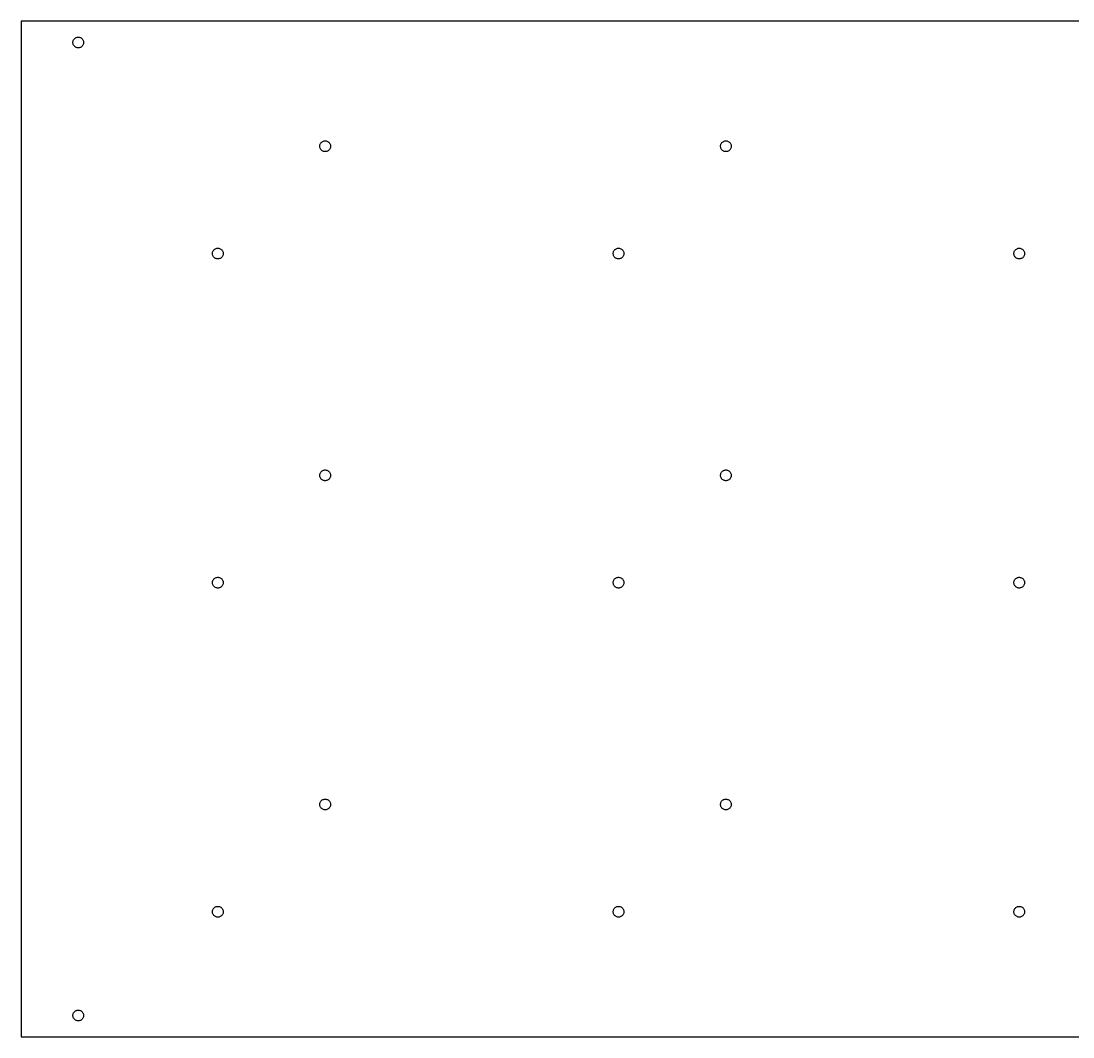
# Model space of a CAD drawing. Header units: metres. Extents: x -70 to 518, y -50 to 234.
# Drawn here: x -70 to 224, y -50 to 234 of the extents above; entities that cross this region are included whole.
import ezdxf

# ---------------------------------------------------------------- set-up
doc = ezdxf.new("R2010")
doc.units = ezdxf.units.M

msp = doc.modelspace()

# ---------------------------------------------------------------- linework, layer by layer
for p, q in [((518, 234), (-70, 234)), ((-70, 234), (-70, -50)), ((-54.8037, 229.266), (-54.6387, 229.357)), ((-54.6387, 229.357), (-54.4635, 229.427)), ((-54.4635, 229.427), (-54.2811, 229.473)), ((-54.2811, 229.473), (-54.0942, 229.497)), ((-54.0942, 229.497), (-53.9058, 229.497)), ((-53.9058, 229.497), (-53.7189, 229.473)), ((-53.7189, 229.473), (-53.5365, 229.427)), ((-53.5365, 229.427), (-53.3613, 229.357)), ((-53.3613, 229.357), (-53.1963, 229.266)), ((-55.5, 228), (-55.4882, 228.188)), ((-55.4882, 227.812), (-55.5, 228)), ((-55.4882, 228.188), (-55.4529, 228.373)), ((-55.4529, 227.627), (-55.4882, 227.812)), ((-55.4529, 228.373), (-55.3947, 228.552)), ((-55.3947, 227.448), (-55.4529, 227.627)), ((-55.3947, 228.552), (-55.3145, 228.723)), ((-55.3145, 227.277), (-55.3947, 227.448)), ((-55.3145, 228.723), (-55.2135, 228.882)), ((-55.2135, 227.118), (-55.3145, 227.277)), ((-55.2135, 228.882), (-55.0934, 229.027)), ((-55.0934, 226.973), (-55.2135, 227.118)), ((-55.0934, 229.027), (-54.9561, 229.156)), ((-54.9561, 226.844), (-55.0934, 226.973)), ((-54.9561, 229.156), (-54.8037, 229.266)), ((-54.8037, 226.734), (-54.9561, 226.844)), ((-54.6387, 226.643), (-54.8037, 226.734)), ((-54.4635, 226.573), (-54.6387, 226.643)), ((-54.2811, 226.527), (-54.4635, 226.573)), ((-54.0942, 226.503), (-54.2811, 226.527)), ((-53.9058, 226.503), (-54.0942, 226.503)), ((-53.7189, 226.527), (-53.9058, 226.503)), ((-53.5365, 226.573), (-53.7189, 226.527)), ((-53.3613, 226.643), (-53.5365, 226.573)), ((-53.1963, 226.734), (-53.3613, 226.643)), ((-53.1963, 229.266), (-53.0439, 229.156)), ((-53.0439, 226.844), (-53.1963, 226.734)), ((-53.0439, 229.156), (-52.9065, 229.027)), ((-52.9065, 226.973), (-53.0439, 226.844)), ((-52.9065, 229.027), (-52.7865, 228.882)), ((-52.7865, 227.118), (-52.9065, 226.973)), ((-52.7865, 228.882), (-52.6855, 228.723)), ((-52.6855, 227.277), (-52.7865, 227.118)), ((-52.6855, 228.723), (-52.6053, 228.552)), ((-52.6053, 227.448), (-52.6855, 227.277)), ((-52.6053, 228.552), (-52.5471, 228.373)), ((-52.5471, 227.627), (-52.6053, 227.448)), ((-52.5471, 228.373), (-52.5118, 228.188)), ((-52.5118, 227.812), (-52.5471, 227.627)), ((-52.5118, 228.188), (-52.5, 228)), ((-52.5, 228), (-52.5118, 227.812)), ((13.7865, 199.882), (13.9065, 200.027)), ((13.9065, 200.027), (14.0439, 200.156)), ((14.0439, 200.156), (14.1963, 200.266)), ((14.1963, 200.266), (14.3613, 200.357)), ((14.3613, 200.357), (14.5365, 200.427)), ((14.5365, 200.427), (14.7189, 200.473)), ((14.7189, 200.473), (14.9058, 200.497)), ((14.9058, 200.497), (15.0942, 200.497)), ((15.0942, 200.497), (15.2811, 200.473)), ((15.2811, 200.473), (15.4635, 200.427)), ((15.4635, 200.427), (15.6387, 200.357)), ((15.6387, 200.357), (15.8037, 200.266)), ((15.8037, 200.266), (15.9561, 200.156)), ((15.9561, 200.156), (16.0934, 200.027)), ((16.0934, 200.027), (16.2135, 199.882)), ((125.786, 199.882), (125.907, 200.027)), ((125.907, 200.027), (126.044, 200.156)), ((126.044, 200.156), (126.196, 200.266)), ((126.196, 200.266), (126.361, 200.357)), ((126.361, 200.357), (126.536, 200.427)), ((126.536, 200.427), (126.719, 200.473)), ((126.719, 200.473), (126.906, 200.497)), ((126.906, 200.497), (127.094, 200.497)), ((127.094, 200.497), (127.281, 200.473)), ((127.281, 200.473), (127.464, 200.427)), ((127.464, 200.427), (127.639, 200.357)), ((127.639, 200.357), (127.804, 200.266)), ((127.804, 200.266), (127.956, 200.156)), ((127.956, 200.156), (128.093, 200.027)), ((128.093, 200.027), (128.214, 199.882)), ((13.5, 199), (13.5118, 199.188)), ((13.5118, 198.812), (13.5, 199)), ((13.5118, 199.188), (13.5471, 199.373)), ((13.5471, 198.627), (13.5118, 198.812)), ((13.5471, 199.373), (13.6053, 199.552)), ((13.6053, 198.448), (13.5471, 198.627)), ((13.6053, 199.552), (13.6855, 199.723)), ((13.6855, 198.277), (13.6053, 198.448)), ((13.6855, 199.723), (13.7865, 199.882)), ((13.7865, 198.118), (13.6855, 198.277)), ((13.9065, 197.973), (13.7865, 198.118)), ((14.0439, 197.844), (13.9065, 197.973)), ((14.1963, 197.734), (14.0439, 197.844)), ((14.3613, 197.643), (14.1963, 197.734)), ((14.5365, 197.573), (14.3613, 197.643)), ((14.7189, 197.527), (14.5365, 197.573)), ((14.9058, 197.503), (14.7189, 197.527)), ((15.0942, 197.503), (14.9058, 197.503)), ((15.2811, 197.527), (15.0942, 197.503)), ((15.4635, 197.573), (15.2811, 197.527)), ((15.6387, 197.643), (15.4635, 197.573)), ((15.8037, 197.734), (15.6387, 197.643)), ((15.9561, 197.844), (15.8037, 197.734)), ((16.0934, 197.973), (15.9561, 197.844)), ((16.2135, 198.118), (16.0934, 197.973)), ((16.2135, 199.882), (16.3145, 199.723)), ((16.3145, 198.277), (16.2135, 198.118)), ((16.3145, 199.723), (16.3947, 199.552)), ((16.3947, 198.448), (16.3145, 198.277)), ((16.3947, 199.552), (16.4529, 199.373)), ((16.4529, 198.627), (16.3947, 198.448)), ((16.4529, 199.373), (16.4882, 199.188)), ((16.4882, 198.812), (16.4529, 198.627)), ((16.4882, 199.188), (16.5, 199)), ((16.5, 199), (16.4882, 198.812)), ((125.5, 199), (125.512, 199.188)), ((125.512, 198.812), (125.5, 199)), ((125.512, 199.188), (125.547, 199.373)), ((125.547, 198.627), (125.512, 198.812)), ((125.547, 199.373), (125.605, 199.552)), ((125.605, 198.448), (125.547, 198.627)), ((125.605, 199.552), (125.686, 199.723)), ((125.686, 198.277), (125.605, 198.448)), ((125.686, 199.723), (125.786, 199.882)), ((125.786, 198.118), (125.686, 198.277)), ((125.907, 197.973), (125.786, 198.118)), ((126.044, 197.844), (125.907, 197.973)), ((126.196, 197.734), (126.044, 197.844)), ((126.361, 197.643), (126.196, 197.734)), ((126.536, 197.573), (126.361, 197.643)), ((126.719, 197.527), (126.536, 197.573)), ((126.906, 197.503), (126.719, 197.527)), ((127.094, 197.503), (126.906, 197.503)), ((127.281, 197.527), (127.094, 197.503)), ((127.464, 197.573), (127.281, 197.527)), ((127.639, 197.643), (127.464, 197.573)), ((127.804, 197.734), (127.639, 197.643)), ((127.956, 197.844), (127.804, 197.734)), ((128.093, 197.973), (127.956, 197.844)), ((128.214, 198.118), (128.093, 197.973)), ((128.214, 199.882), (128.314, 199.723)), ((128.314, 198.277), (128.214, 198.118)), ((128.314, 199.723), (128.395, 199.552)), ((128.395, 198.448), (128.314, 198.277)), ((128.395, 199.552), (128.453, 199.373)), ((128.453, 198.627), (128.395, 198.448)), ((128.453, 199.373), (128.488, 199.188)), ((128.488, 198.812), (128.453, 198.627)), ((128.488, 199.188), (128.5, 199)), ((128.5, 199), (128.488, 198.812)), ((-16.5, 169), (-16.4882, 169.188)), ((-16.4882, 168.812), (-16.5, 169)), ((-16.4882, 169.188), (-16.4529, 169.373)), ((-16.4529, 168.627), (-16.4882, 168.812)), ((-16.4529, 169.373), (-16.3947, 169.552)), ((-16.3947, 168.448), (-16.4529, 168.627)), ((-16.3947, 169.552), (-16.3145, 169.723)), ((-16.3145, 168.277), (-16.3947, 168.448)), ((-16.3145, 169.723), (-16.2135, 169.882)), ((-16.2135, 168.118), (-16.3145, 168.277)), ((-16.2135, 169.882), (-16.0934, 170.027)), ((-16.0934, 167.973), (-16.2135, 168.118)), ((-16.0934, 170.027), (-15.9561, 170.156)), ((-15.9561, 167.844), (-16.0934, 167.973)), ((-15.9561, 170.156), (-15.8037, 170.266)), ((-15.8037, 167.734), (-15.9561, 167.844)), ((-15.8037, 170.266), (-15.6387, 170.357)), ((-15.6387, 167.643), (-15.8037, 167.734)), ((-15.6387, 170.357), (-15.4635, 170.427)), ((-15.4635, 167.573), (-15.6387, 167.643)), ((-15.4635, 170.427), (-15.2811, 170.473)), ((-15.2811, 170.473), (-15.0942, 170.497)), ((-15.0942, 170.497), (-14.9058, 170.497)), ((-14.9058, 170.497), (-14.7189, 170.473)), ((-14.7189, 170.473), (-14.5365, 170.427)), ((-14.5365, 170.427), (-14.3613, 170.357)), ((-14.3613, 167.643), (-14.5365, 167.573)), ((-14.3613, 170.357), (-14.1963, 170.266)), ((-14.1963, 167.734), (-14.3613, 167.643)), ((-14.1963, 170.266), (-14.0439, 170.156)), ((-14.0439, 167.844), (-14.1963, 167.734)), ((-14.0439, 170.156), (-13.9065, 170.027)), ((-13.9065, 167.973), (-14.0439, 167.844)), ((-13.9065, 170.027), (-13.7865, 169.882)), ((-13.7865, 168.118), (-13.9065, 167.973)), ((-13.7865, 169.882), (-13.6855, 169.723)), ((-13.6855, 168.277), (-13.7865, 168.118)), ((-13.6855, 169.723), (-13.6053, 169.552)), ((-13.6053, 168.448), (-13.6855, 168.277)), ((-13.6053, 169.552), (-13.5471, 169.373)), ((-13.5471, 168.627), (-13.6053, 168.448)), ((-13.5471, 169.373), (-13.5118, 169.188)), ((-13.5118, 168.812), (-13.5471, 168.627)), ((-13.5118, 169.188), (-13.5, 169)), ((-13.5, 169), (-13.5118, 168.812)), ((95.5, 169), (95.5118, 169.188)), ((95.5118, 168.812), (95.5, 169)), ((95.5118, 169.188), (95.5471, 169.373)), ((95.5471, 168.627), (95.5118, 168.812)), ((95.5471, 169.373), (95.6053, 169.552)), ((95.6053, 168.448), (95.5471, 168.627)), ((95.6053, 169.552), (95.6855, 169.723)), ((95.6855, 168.277), (95.6053, 168.448)), ((95.6855, 169.723), (95.7865, 169.882)), ((95.7865, 168.118), (95.6855, 168.277)), ((95.7865, 169.882), (95.9066, 170.027)), ((95.9066, 167.973), (95.7865, 168.118)), ((95.9066, 170.027), (96.0439, 170.156)), ((96.0439, 167.844), (95.9066, 167.973)), ((96.0439, 170.156), (96.1963, 170.266)), ((96.1963, 167.734), (96.0439, 167.844)), ((96.1963, 170.266), (96.3613, 170.357)), ((96.3613, 167.643), (96.1963, 167.734)), ((96.3613, 170.357), (96.5365, 170.427)), ((96.5365, 167.573), (96.3613, 167.643)), ((96.5365, 170.427), (96.7189, 170.473)), ((96.7189, 170.473), (96.9058, 170.497)), ((96.9058, 170.497), (97.0942, 170.497)), ((97.0942, 170.497), (97.2811, 170.473)), ((97.2811, 170.473), (97.4635, 170.427)), ((97.4635, 170.427), (97.6387, 170.357)), ((97.6387, 167.643), (97.4635, 167.573)), ((97.6387, 170.357), (97.8037, 170.266)), ((97.8037, 167.734), (97.6387, 167.643)), ((97.8037, 170.266), (97.9561, 170.156)), ((97.9561, 167.844), (97.8037, 167.734)), ((97.9561, 170.156), (98.0935, 170.027)), ((98.0935, 167.973), (97.9561, 167.844)), ((98.0935, 170.027), (98.2135, 169.882)), ((98.2135, 168.118), (98.0935, 167.973)), ((98.2135, 169.882), (98.3145, 169.723)), ((98.3145, 168.277), (98.2135, 168.118)), ((98.3145, 169.723), (98.3947, 169.552)), ((98.3947, 168.448), (98.3145, 168.277)), ((98.3947, 169.552), (98.4529, 169.373)), ((98.4529, 168.627), (98.3947, 168.448)), ((98.4529, 169.373), (98.4882, 169.188)), ((98.4882, 168.812), (98.4529, 168.627)), ((98.4882, 169.188), (98.5, 169)), ((98.5, 169), (98.4882, 168.812)), ((207.5, 169), (207.512, 169.188)), ((207.512, 168.812), (207.5, 169)), ((207.512, 169.188), (207.547, 169.373)), ((207.547, 168.627), (207.512, 168.812)), ((207.547, 169.373), (207.605, 169.552)), ((207.605, 168.448), (207.547, 168.627)), ((207.605, 169.552), (207.686, 169.723)), ((207.686, 168.277), (207.605, 168.448)), ((207.686, 169.723), (207.786, 169.882)), ((207.786, 168.118), (207.686, 168.277)), ((207.786, 169.882), (207.907, 170.027)), ((207.907, 167.973), (207.786, 168.118)), ((207.907, 170.027), (208.044, 170.156)), ((208.044, 167.844), (207.907, 167.973)), ((208.044, 170.156), (208.196, 170.266)), ((208.196, 167.734), (208.044, 167.844)), ((208.196, 170.266), (208.361, 170.357)), ((208.361, 167.643), (208.196, 167.734)), ((208.361, 170.357), (208.536, 170.427)), ((208.536, 167.573), (208.361, 167.643)), ((208.536, 170.427), (208.719, 170.473)), ((208.719, 170.473), (208.906, 170.497)), ((208.906, 170.497), (209.094, 170.497)), ((209.094, 170.497), (209.281, 170.473)), ((209.281, 170.473), (209.464, 170.427)), ((209.464, 170.427), (209.639, 170.357)), ((209.639, 167.643), (209.464, 167.573)), ((209.639, 170.357), (209.804, 170.266)), ((209.804, 167.734), (209.639, 167.643)), ((209.804, 170.266), (209.956, 170.156)), ((209.956, 167.844), (209.804, 167.734)), ((209.956, 170.156), (210.093, 170.027)), ((210.093, 167.973), (209.956, 167.844)), ((210.093, 170.027), (210.214, 169.882)), ((210.214, 168.118), (210.093, 167.973)), ((210.214, 169.882), (210.314, 169.723)), ((210.314, 168.277), (210.214, 168.118)), ((210.314, 169.723), (210.395, 169.552)), ((210.395, 168.448), (210.314, 168.277)), ((210.395, 169.552), (210.453, 169.373)), ((210.453, 168.627), (210.395, 168.448)), ((210.453, 169.373), (210.488, 169.188)), ((210.488, 168.812), (210.453, 168.627)), ((210.488, 169.188), (210.5, 169)), ((210.5, 169), (210.488, 168.812)), ((-15.2811, 167.527), (-15.4635, 167.573)), ((-15.0942, 167.503), (-15.2811, 167.527)), ((-14.9058, 167.503), (-15.0942, 167.503)), ((-14.7189, 167.527), (-14.9058, 167.503)), ((-14.5365, 167.573), (-14.7189, 167.527)), ((96.7189, 167.527), (96.5365, 167.573)), ((96.9058, 167.503), (96.7189, 167.527)), ((97.0942, 167.503), (96.9058, 167.503)), ((97.2811, 167.527), (97.0942, 167.503)), ((97.4635, 167.573), (97.2811, 167.527)), ((208.719, 167.527), (208.536, 167.573)), ((208.906, 167.503), (208.719, 167.527)), ((209.094, 167.503), (208.906, 167.503)), ((209.281, 167.527), (209.094, 167.503)), ((209.464, 167.573), (209.281, 167.527)), ((13.5, 107), (13.5118, 107.188)), ((13.5118, 106.812), (13.5, 107)), ((13.5118, 107.188), (13.5471, 107.373)), ((13.5471, 106.627), (13.5118, 106.812)), ((13.5471, 107.373), (13.6053, 107.552)), ((13.6053, 106.448), (13.5471, 106.627)), ((13.6053, 107.552), (13.6855, 107.723)), ((13.6855, 106.277), (13.6053, 106.448)), ((13.6855, 107.723), (13.7865, 107.882)), ((13.7865, 106.118), (13.6855, 106.277)), ((13.7865, 107.882), (13.9065, 108.027)), ((13.9065, 105.973), (13.7865, 106.118)), ((13.9065, 108.027), (14.0439, 108.156)), ((14.0439, 105.844), (13.9065, 105.973)), ((14.0439, 108.156), (14.1963, 108.266)), ((14.1963, 105.734), (14.0439, 105.844)), ((14.1963, 108.266), (14.3613, 108.357)), ((14.3613, 108.357), (14.5365, 108.427)), ((14.5365, 108.427), (14.7189, 108.473)), ((14.7189, 108.473), (14.9058, 108.497)), ((14.9058, 108.497), (15.0942, 108.497)), ((15.0942, 108.497), (15.2811, 108.473)), ((15.2811, 108.473), (15.4635, 108.427)), ((15.4635, 108.427), (15.6387, 108.357)), ((15.6387, 108.357), (15.8037, 108.266)), ((15.8037, 108.266), (15.9561, 108.156)), ((15.9561, 105.844), (15.8037, 105.734)), ((15.9561, 108.156), (16.0934, 108.027)), ((16.0934, 105.973), (15.9561, 105.844)), ((16.0934, 108.027), (16.2135, 107.882)), ((16.2135, 106.118), (16.0934, 105.973)), ((16.2135, 107.882), (16.3145, 107.723)), ((16.3145, 106.277), (16.2135, 106.118)), ((16.3145, 107.723), (16.3947, 107.552)), ((16.3947, 106.448), (16.3145, 106.277)), ((16.3947, 107.552), (16.4529, 107.373)), ((16.4529, 106.627), (16.3947, 106.448)), ((16.4529, 107.373), (16.4882, 107.188)), ((16.4882, 106.812), (16.4529, 106.627)), ((16.4882, 107.188), (16.5, 107)), ((16.5, 107), (16.4882, 106.812)), ((125.5, 107), (125.512, 107.188)), ((125.512, 106.812), (125.5, 107)), ((125.512, 107.188), (125.547, 107.373)), ((125.547, 106.627), (125.512, 106.812)), ((125.547, 107.373), (125.605, 107.552)), ((125.605, 106.448), (125.547, 106.627)), ((125.605, 107.552), (125.686, 107.723)), ((125.686, 106.277), (125.605, 106.448)), ((125.686, 107.723), (125.786, 107.882)), ((125.786, 106.118), (125.686, 106.277)), ((125.786, 107.882), (125.907, 108.027)), ((125.907, 105.973), (125.786, 106.118)), ((125.907, 108.027), (126.044, 108.156)), ((126.044, 105.844), (125.907, 105.973)), ((126.044, 108.156), (126.196, 108.266)), ((126.196, 105.734), (126.044, 105.844)), ((126.196, 108.266), (126.361, 108.357)), ((126.361, 108.357), (126.536, 108.427)), ((126.536, 108.427), (126.719, 108.473)), ((126.719, 108.473), (126.906, 108.497)), ((126.906, 108.497), (127.094, 108.497)), ((127.094, 108.497), (127.281, 108.473)), ((127.281, 108.473), (127.464, 108.427)), ((127.464, 108.427), (127.639, 108.357)), ((127.639, 108.357), (127.804, 108.266)), ((127.804, 108.266), (127.956, 108.156)), ((127.956, 105.844), (127.804, 105.734)), ((127.956, 108.156), (128.093, 108.027)), ((128.093, 105.973), (127.956, 105.844)), ((128.093, 108.027), (128.214, 107.882)), ((128.214, 106.118), (128.093, 105.973)), ((128.214, 107.882), (128.314, 107.723)), ((128.314, 106.277), (128.214, 106.118)), ((128.314, 107.723), (128.395, 107.552)), ((128.395, 106.448), (128.314, 106.277)), ((128.395, 107.552), (128.453, 107.373)), ((128.453, 106.627), (128.395, 106.448)), ((128.453, 107.373), (128.488, 107.188)), ((128.488, 106.812), (128.453, 106.627)), ((128.488, 107.188), (128.5, 107)), ((128.5, 107), (128.488, 106.812)), ((14.3613, 105.643), (14.1963, 105.734)), ((14.5365, 105.573), (14.3613, 105.643)), ((14.7189, 105.527), (14.5365, 105.573)), ((14.9058, 105.503), (14.7189, 105.527)), ((15.0942, 105.503), (14.9058, 105.503)), ((15.2811, 105.527), (15.0942, 105.503)), ((15.4635, 105.573), (15.2811, 105.527)), ((15.6387, 105.643), (15.4635, 105.573)), ((15.8037, 105.734), (15.6387, 105.643)), ((126.361, 105.643), (126.196, 105.734)), ((126.536, 105.573), (126.361, 105.643)), ((126.719, 105.527), (126.536, 105.573)), ((126.906, 105.503), (126.719, 105.527)), ((127.094, 105.503), (126.906, 105.503)), ((127.281, 105.527), (127.094, 105.503)), ((127.464, 105.573), (127.281, 105.527)), ((127.639, 105.643), (127.464, 105.573)), ((127.804, 105.734), (127.639, 105.643)), ((-16.5, 77), (-16.4882, 77.188)), ((-16.4882, 76.812), (-16.5, 77)), ((-16.4882, 77.188), (-16.4529, 77.373)), ((-16.4529, 76.627), (-16.4882, 76.812)), ((-16.4529, 77.373), (-16.3947, 77.5522)), ((-16.3947, 76.4478), (-16.4529, 76.627)), ((-16.3947, 77.5522), (-16.3145, 77.7226)), ((-16.3145, 76.2774), (-16.3947, 76.4478)), ((-16.3145, 77.7226), (-16.2135, 77.8817)), ((-16.2135, 77.8817), (-16.0934, 78.0268)), ((-16.0934, 78.0268), (-15.9561, 78.1558)), ((-15.9561, 78.1558), (-15.8037, 78.2665)), ((-15.8037, 78.2665), (-15.6387, 78.3573)), ((-15.6387, 78.3573), (-15.4635, 78.4266)), ((-15.4635, 78.4266), (-15.2811, 78.4734)), ((-15.2811, 78.4734), (-15.0942, 78.4971)), ((-15.0942, 78.4971), (-14.9058, 78.4971)), ((-14.9058, 78.4971), (-14.7189, 78.4734)), ((-14.7189, 78.4734), (-14.5365, 78.4266)), ((-14.5365, 78.4266), (-14.3613, 78.3573)), ((-14.3613, 78.3573), (-14.1963, 78.2665)), ((-14.1963, 78.2665), (-14.0439, 78.1558)), ((-14.0439, 78.1558), (-13.9065, 78.0268)), ((-13.9065, 78.0268), (-13.7865, 77.8817)), ((-13.7865, 77.8817), (-13.6855, 77.7226)), ((-13.6855, 77.7226), (-13.6053, 77.5522)), ((-13.6053, 76.4478), (-13.6855, 76.2774)), ((-13.6053, 77.5522), (-13.5471, 77.373)), ((-13.5471, 76.627), (-13.6053, 76.4478)), ((-13.5471, 77.373), (-13.5118, 77.188)), ((-13.5118, 76.812), (-13.5471, 76.627)), ((-13.5118, 77.188), (-13.5, 77)), ((-13.5, 77), (-13.5118, 76.812)), ((95.5, 77), (95.5118, 77.188)), ((95.5118, 76.812), (95.5, 77)), ((95.5118, 77.188), (95.5471, 77.373)), ((95.5471, 76.627), (95.5118, 76.812)), ((95.5471, 77.373), (95.6053, 77.5522)), ((95.6053, 76.4478), (95.5471, 76.627)), ((95.6053, 77.5522), (95.6855, 77.7226)), ((95.6855, 76.2774), (95.6053, 76.4478)), ((95.6855, 77.7226), (95.7865, 77.8817)), ((95.7865, 77.8817), (95.9066, 78.0268)), ((95.9066, 78.0268), (96.0439, 78.1558)), ((96.0439, 78.1558), (96.1963, 78.2665)), ((96.1963, 78.2665), (96.3613, 78.3573)), ((96.3613, 78.3573), (96.5365, 78.4266)), ((96.5365, 78.4266), (96.7189, 78.4734)), ((96.7189, 78.4734), (96.9058, 78.4971)), ((96.9058, 78.4971), (97.0942, 78.4971)), ((97.0942, 78.4971), (97.2811, 78.4734)), ((97.2811, 78.4734), (97.4635, 78.4266)), ((97.4635, 78.4266), (97.6387, 78.3573)), ((97.6387, 78.3573), (97.8037, 78.2665)), ((97.8037, 78.2665), (97.9561, 78.1558)), ((97.9561, 78.1558), (98.0935, 78.0268)), ((98.0935, 78.0268), (98.2135, 77.8817)), ((98.2135, 77.8817), (98.3145, 77.7226)), ((98.3145, 77.7226), (98.3947, 77.5522)), ((98.3947, 76.4478), (98.3145, 76.2774)), ((98.3947, 77.5522), (98.4529, 77.373)), ((98.4529, 76.627), (98.3947, 76.4478)), ((98.4529, 77.373), (98.4882, 77.188)), ((98.4882, 76.812), (98.4529, 76.627)), ((98.4882, 77.188), (98.5, 77)), ((98.5, 77), (98.4882, 76.812)), ((207.5, 77), (207.512, 77.188)), ((207.512, 76.812), (207.5, 77)), ((207.512, 77.188), (207.547, 77.373)), ((207.547, 76.627), (207.512, 76.812)), ((207.547, 77.373), (207.605, 77.5522)), ((207.605, 76.4478), (207.547, 76.627)), ((207.605, 77.5522), (207.686, 77.7226)), ((207.686, 76.2774), (207.605, 76.4478)), ((207.686, 77.7226), (207.786, 77.8817)), ((207.786, 77.8817), (207.907, 78.0268)), ((207.907, 78.0268), (208.044, 78.1558)), ((208.044, 78.1558), (208.196, 78.2665)), ((208.196, 78.2665), (208.361, 78.3573)), ((208.361, 78.3573), (208.536, 78.4266)), ((208.536, 78.4266), (208.719, 78.4734)), ((208.719, 78.4734), (208.906, 78.4971)), ((208.906, 78.4971), (209.094, 78.4971)), ((209.094, 78.4971), (209.281, 78.4734)), ((209.281, 78.4734), (209.464, 78.4266)), ((209.464, 78.4266), (209.639, 78.3573)), ((209.639, 78.3573), (209.804, 78.2665)), ((209.804, 78.2665), (209.956, 78.1558)), ((209.956, 78.1558), (210.093, 78.0268)), ((210.093, 78.0268), (210.214, 77.8817)), ((210.214, 77.8817), (210.314, 77.7226)), ((210.314, 77.7226), (210.395, 77.5522)), ((210.395, 76.4478), (210.314, 76.2774)), ((210.395, 77.5522), (210.453, 77.373)), ((210.453, 76.627), (210.395, 76.4478)), ((210.453, 77.373), (210.488, 77.188)), ((210.488, 76.812), (210.453, 76.627)), ((210.488, 77.188), (210.5, 77)), ((210.5, 77), (210.488, 76.812)), ((-16.2135, 76.1183), (-16.3145, 76.2774)), ((-16.0934, 75.9732), (-16.2135, 76.1183)), ((-15.9561, 75.8442), (-16.0934, 75.9732)), ((-15.8037, 75.7335), (-15.9561, 75.8442)), ((-15.6387, 75.6428), (-15.8037, 75.7335)), ((-15.4635, 75.5734), (-15.6387, 75.6428)), ((-15.2811, 75.5266), (-15.4635, 75.5734)), ((-15.0942, 75.503), (-15.2811, 75.5266)), ((-14.9058, 75.503), (-15.0942, 75.503)), ((-14.7189, 75.5266), (-14.9058, 75.503)), ((-14.5365, 75.5734), (-14.7189, 75.5266)), ((-14.3613, 75.6428), (-14.5365, 75.5734)), ((-14.1963, 75.7335), (-14.3613, 75.6428)), ((-14.0439, 75.8442), (-14.1963, 75.7335)), ((-13.9065, 75.9732), (-14.0439, 75.8442)), ((-13.7865, 76.1183), (-13.9065, 75.9732)), ((-13.6855, 76.2774), (-13.7865, 76.1183)), ((95.7865, 76.1183), (95.6855, 76.2774)), ((95.9066, 75.9732), (95.7865, 76.1183)), ((96.0439, 75.8442), (95.9066, 75.9732)), ((96.1963, 75.7335), (96.0439, 75.8442)), ((96.3613, 75.6428), (96.1963, 75.7335)), ((96.5365, 75.5734), (96.3613, 75.6428)), ((96.7189, 75.5266), (96.5365, 75.5734)), ((96.9058, 75.503), (96.7189, 75.5266)), ((97.0942, 75.503), (96.9058, 75.503)), ((97.2811, 75.5266), (97.0942, 75.503)), ((97.4635, 75.5734), (97.2811, 75.5266)), ((97.6387, 75.6428), (97.4635, 75.5734)), ((97.8037, 75.7335), (97.6387, 75.6428)), ((97.9561, 75.8442), (97.8037, 75.7335)), ((98.0935, 75.9732), (97.9561, 75.8442)), ((98.2135, 76.1183), (98.0935, 75.9732)), ((98.3145, 76.2774), (98.2135, 76.1183)), ((207.786, 76.1183), (207.686, 76.2774)), ((207.907, 75.9732), (207.786, 76.1183)), ((208.044, 75.8442), (207.907, 75.9732)), ((208.196, 75.7335), (208.044, 75.8442)), ((208.361, 75.6428), (208.196, 75.7335)), ((208.536, 75.5734), (208.361, 75.6428)), ((208.719, 75.5266), (208.536, 75.5734)), ((208.906, 75.503), (208.719, 75.5266)), ((209.094, 75.503), (208.906, 75.503)), ((209.281, 75.5266), (209.094, 75.503)), ((209.464, 75.5734), (209.281, 75.5266)), ((209.639, 75.6428), (209.464, 75.5734)), ((209.804, 75.7335), (209.639, 75.6428)), ((209.956, 75.8442), (209.804, 75.7335)), ((210.093, 75.9732), (209.956, 75.8442)), ((210.214, 76.1183), (210.093, 75.9732)), ((210.314, 76.2774), (210.214, 76.1183)), ((13.5, 15), (13.5118, 15.188)), ((13.5118, 14.812), (13.5, 15)), ((13.5118, 15.188), (13.5471, 15.373)), ((13.5471, 14.627), (13.5118, 14.812)), ((13.5471, 15.373), (13.6053, 15.5522)), ((13.6053, 15.5522), (13.6855, 15.7226)), ((13.6855, 15.7226), (13.7865, 15.8817)), ((13.7865, 15.8817), (13.9065, 16.0268)), ((13.9065, 16.0268), (14.0439, 16.1558)), ((14.0439, 16.1558), (14.1963, 16.2665)), ((14.1963, 16.2665), (14.3613, 16.3572)), ((14.3613, 16.3572), (14.5365, 16.4266)), ((14.5365, 16.4266), (14.7189, 16.4734)), ((14.7189, 16.4734), (14.9058, 16.497)), ((14.9058, 16.497), (15.0942, 16.497)), ((15.0942, 16.497), (15.2811, 16.4734)), ((15.2811, 16.4734), (15.4635, 16.4266)), ((15.4635, 16.4266), (15.6387, 16.3572)), ((15.6387, 16.3572), (15.8037, 16.2665)), ((15.8037, 16.2665), (15.9561, 16.1558)), ((15.9561, 16.1558), (16.0934, 16.0268)), ((16.0934, 16.0268), (16.2135, 15.8817)), ((16.2135, 15.8817), (16.3145, 15.7226)), ((16.3145, 15.7226), (16.3947, 15.5522)), ((16.3947, 15.5522), (16.4529, 15.373)), ((16.4529, 15.373), (16.4882, 15.188)), ((16.4882, 14.812), (16.4529, 14.627)), ((16.4882, 15.188), (16.5, 15)), ((16.5, 15), (16.4882, 14.812)), ((125.5, 15), (125.512, 15.188)), ((125.512, 14.812), (125.5, 15)), ((125.512, 15.188), (125.547, 15.373)), ((125.547, 14.627), (125.512, 14.812)), ((125.547, 15.373), (125.605, 15.5522)), ((125.605, 15.5522), (125.686, 15.7226)), ((125.686, 15.7226), (125.786, 15.8817)), ((125.786, 15.8817), (125.907, 16.0268)), ((125.907, 16.0268), (126.044, 16.1558)), ((126.044, 16.1558), (126.196, 16.2665)), ((126.196, 16.2665), (126.361, 16.3572)), ((126.361, 16.3572), (126.536, 16.4266)), ((126.536, 16.4266), (126.719, 16.4734)), ((126.719, 16.4734), (126.906, 16.497)), ((126.906, 16.497), (127.094, 16.497)), ((127.094, 16.497), (127.281, 16.4734)), ((127.281, 16.4734), (127.464, 16.4266)), ((127.464, 16.4266), (127.639, 16.3572)), ((127.639, 16.3572), (127.804, 16.2665)), ((127.804, 16.2665), (127.956, 16.1558)), ((127.956, 16.1558), (128.093, 16.0268)), ((128.093, 16.0268), (128.214, 15.8817)), ((128.214, 15.8817), (128.314, 15.7226)), ((128.314, 15.7226), (128.395, 15.5522)), ((128.395, 15.5522), (128.453, 15.373)), ((128.453, 15.373), (128.488, 15.188)), ((128.488, 14.812), (128.453, 14.627)), ((128.488, 15.188), (128.5, 15)), ((128.5, 15), (128.488, 14.812)), ((13.6053, 14.4478), (13.5471, 14.627)), ((13.6855, 14.2774), (13.6053, 14.4478)), ((13.7865, 14.1183), (13.6855, 14.2774)), ((13.9065, 13.9732), (13.7865, 14.1183)), ((14.0439, 13.8442), (13.9065, 13.9732)), ((14.1963, 13.7335), (14.0439, 13.8442)), ((14.3613, 13.6427), (14.1963, 13.7335)), ((14.5365, 13.5734), (14.3613, 13.6427)), ((14.7189, 13.5266), (14.5365, 13.5734)), ((14.9058, 13.5029), (14.7189, 13.5266)), ((15.0942, 13.5029), (14.9058, 13.5029)), ((15.2811, 13.5266), (15.0942, 13.5029)), ((15.4635, 13.5734), (15.2811, 13.5266)), ((15.6387, 13.6427), (15.4635, 13.5734)), ((15.8037, 13.7335), (15.6387, 13.6427)), ((15.9561, 13.8442), (15.8037, 13.7335)), ((16.0934, 13.9732), (15.9561, 13.8442)), ((16.2135, 14.1183), (16.0934, 13.9732)), ((16.3145, 14.2774), (16.2135, 14.1183)), ((16.3947, 14.4478), (16.3145, 14.2774)), ((16.4529, 14.627), (16.3947, 14.4478)), ((125.605, 14.4478), (125.547, 14.627)), ((125.686, 14.2774), (125.605, 14.4478)), ((125.786, 14.1183), (125.686, 14.2774)), ((125.907, 13.9732), (125.786, 14.1183)), ((126.044, 13.8442), (125.907, 13.9732)), ((126.196, 13.7335), (126.044, 13.8442)), ((126.361, 13.6427), (126.196, 13.7335)), ((126.536, 13.5734), (126.361, 13.6427)), ((126.719, 13.5266), (126.536, 13.5734)), ((126.906, 13.5029), (126.719, 13.5266)), ((127.094, 13.5029), (126.906, 13.5029)), ((127.281, 13.5266), (127.094, 13.5029)), ((127.464, 13.5734), (127.281, 13.5266)), ((127.639, 13.6427), (127.464, 13.5734)), ((127.804, 13.7335), (127.639, 13.6427)), ((127.956, 13.8442), (127.804, 13.7335)), ((128.093, 13.9732), (127.956, 13.8442)), ((128.214, 14.1183), (128.093, 13.9732)), ((128.314, 14.2774), (128.214, 14.1183)), ((128.395, 14.4478), (128.314, 14.2774)), ((128.453, 14.627), (128.395, 14.4478)), ((-16.4882, -14.812), (-16.4529, -14.627)), ((-16.4529, -14.627), (-16.3947, -14.4478)), ((-16.3947, -14.4478), (-16.3145, -14.2774)), ((-16.3145, -14.2774), (-16.2135, -14.1183)), ((-16.2135, -14.1183), (-16.0934, -13.9732)), ((-16.0934, -13.9732), (-15.9561, -13.8442)), ((-15.9561, -13.8442), (-15.8037, -13.7335)), ((-15.8037, -13.7335), (-15.6387, -13.6427)), ((-15.6387, -13.6427), (-15.4635, -13.5734)), ((-15.4635, -13.5734), (-15.2811, -13.5266)), ((-15.2811, -13.5266), (-15.0942, -13.5029)), ((-15.0942, -13.5029), (-14.9058, -13.5029)), ((-14.9058, -13.5029), (-14.7189, -13.5266)), ((-14.7189, -13.5266), (-14.5365, -13.5734)), ((-14.5365, -13.5734), (-14.3613, -13.6427)), ((-14.3613, -13.6427), (-14.1963, -13.7335)), ((-14.1963, -13.7335), (-14.0439, -13.8442)), ((-14.0439, -13.8442), (-13.9065, -13.9732)), ((-13.9065, -13.9732), (-13.7865, -14.1183)), ((-13.7865, -14.1183), (-13.6855, -14.2774)), ((-13.6855, -14.2774), (-13.6053, -14.4478)), ((-13.6053, -14.4478), (-13.5471, -14.627)), ((-13.5471, -14.627), (-13.5118, -14.812)), ((95.5118, -14.812), (95.5471, -14.627)), ((95.5471, -14.627), (95.6053, -14.4478)), ((95.6053, -14.4478), (95.6855, -14.2774)), ((95.6855, -14.2774), (95.7865, -14.1183)), ((95.7865, -14.1183), (95.9066, -13.9732)), ((95.9066, -13.9732), (96.0439, -13.8442)), ((96.0439, -13.8442), (96.1963, -13.7335)), ((96.1963, -13.7335), (96.3613, -13.6427)), ((96.3613, -13.6427), (96.5365, -13.5734)), ((96.5365, -13.5734), (96.7189, -13.5266)), ((96.7189, -13.5266), (96.9058, -13.5029)), ((96.9058, -13.5029), (97.0942, -13.5029)), ((97.0942, -13.5029), (97.2811, -13.5266)), ((97.2811, -13.5266), (97.4635, -13.5734)), ((97.4635, -13.5734), (97.6387, -13.6427)), ((97.6387, -13.6427), (97.8037, -13.7335)), ((97.8037, -13.7335), (97.9561, -13.8442)), ((97.9561, -13.8442), (98.0935, -13.9732)), ((98.0935, -13.9732), (98.2135, -14.1183)), ((98.2135, -14.1183), (98.3145, -14.2774)), ((98.3145, -14.2774), (98.3947, -14.4478)), ((98.3947, -14.4478), (98.4529, -14.627)), ((98.4529, -14.627), (98.4882, -14.812)), ((207.512, -14.812), (207.547, -14.627)), ((207.547, -14.627), (207.605, -14.4478)), ((207.605, -14.4478), (207.686, -14.2774)), ((207.686, -14.2774), (207.786, -14.1183)), ((207.786, -14.1183), (207.907, -13.9732)), ((207.907, -13.9732), (208.044, -13.8442)), ((208.044, -13.8442), (208.196, -13.7335)), ((208.196, -13.7335), (208.361, -13.6427)), ((208.361, -13.6427), (208.536, -13.5734)), ((208.536, -13.5734), (208.719, -13.5266)), ((208.719, -13.5266), (208.906, -13.5029)), ((208.906, -13.5029), (209.094, -13.5029)), ((209.094, -13.5029), (209.281, -13.5266)), ((209.281, -13.5266), (209.464, -13.5734)), ((209.464, -13.5734), (209.639, -13.6427)), ((209.639, -13.6427), (209.804, -13.7335)), ((209.804, -13.7335), (209.956, -13.8442)), ((209.956, -13.8442), (210.093, -13.9732)), ((210.093, -13.9732), (210.214, -14.1183)), ((210.214, -14.1183), (210.314, -14.2774)), ((210.314, -14.2774), (210.395, -14.4478)), ((210.395, -14.4478), (210.453, -14.627)), ((210.453, -14.627), (210.488, -14.812)), ((-16.5, -15), (-16.4882, -14.812)), ((-16.4882, -15.188), (-16.5, -15)), ((-16.4529, -15.373), (-16.4882, -15.188)), ((-16.3947, -15.5522), (-16.4529, -15.373)), ((-16.3145, -15.7226), (-16.3947, -15.5522)), ((-16.2135, -15.8817), (-16.3145, -15.7226)), ((-16.0934, -16.0268), (-16.2135, -15.8817)), ((-15.9561, -16.1558), (-16.0934, -16.0268)), ((-15.8037, -16.2665), (-15.9561, -16.1558)), ((-15.6387, -16.3572), (-15.8037, -16.2665)), ((-15.4635, -16.4266), (-15.6387, -16.3572)), ((-15.2811, -16.4734), (-15.4635, -16.4266)), ((-15.0942, -16.497), (-15.2811, -16.4734)), ((-14.9058, -16.497), (-15.0942, -16.497)), ((-14.7189, -16.4734), (-14.9058, -16.497)), ((-14.5365, -16.4266), (-14.7189, -16.4734)), ((-14.3613, -16.3572), (-14.5365, -16.4266)), ((-14.1963, -16.2665), (-14.3613, -16.3572)), ((-14.0439, -16.1558), (-14.1963, -16.2665)), ((-13.9065, -16.0268), (-14.0439, -16.1558)), ((-13.7865, -15.8817), (-13.9065, -16.0268)), ((-13.6855, -15.7226), (-13.7865, -15.8817)), ((-13.6053, -15.5522), (-13.6855, -15.7226)), ((-13.5471, -15.373), (-13.6053, -15.5522)), ((-13.5118, -15.188), (-13.5471, -15.373)), ((-13.5118, -14.812), (-13.5, -15)), ((-13.5, -15), (-13.5118, -15.188)), ((95.5, -15), (95.5118, -14.812)), ((95.5118, -15.188), (95.5, -15)), ((95.5471, -15.373), (95.5118, -15.188)), ((95.6053, -15.5522), (95.5471, -15.373)), ((95.6855, -15.7226), (95.6053, -15.5522)), ((95.7865, -15.8817), (95.6855, -15.7226)), ((95.9066, -16.0268), (95.7865, -15.8817)), ((96.0439, -16.1558), (95.9066, -16.0268)), ((96.1963, -16.2665), (96.0439, -16.1558)), ((96.3613, -16.3572), (96.1963, -16.2665)), ((96.5365, -16.4266), (96.3613, -16.3572)), ((96.7189, -16.4734), (96.5365, -16.4266)), ((96.9058, -16.497), (96.7189, -16.4734)), ((97.0942, -16.497), (96.9058, -16.497)), ((97.2811, -16.4734), (97.0942, -16.497)), ((97.4635, -16.4266), (97.2811, -16.4734)), ((97.6387, -16.3572), (97.4635, -16.4266)), ((97.8037, -16.2665), (97.6387, -16.3572)), ((97.9561, -16.1558), (97.8037, -16.2665)), ((98.0935, -16.0268), (97.9561, -16.1558)), ((98.2135, -15.8817), (98.0935, -16.0268)), ((98.3145, -15.7226), (98.2135, -15.8817)), ((98.3947, -15.5522), (98.3145, -15.7226)), ((98.4529, -15.373), (98.3947, -15.5522)), ((98.4882, -15.188), (98.4529, -15.373)), ((98.4882, -14.812), (98.5, -15)), ((98.5, -15), (98.4882, -15.188)), ((207.5, -15), (207.512, -14.812)), ((207.512, -15.188), (207.5, -15)), ((207.547, -15.373), (207.512, -15.188)), ((207.605, -15.5522), (207.547, -15.373)), ((207.686, -15.7226), (207.605, -15.5522)), ((207.786, -15.8817), (207.686, -15.7226)), ((207.907, -16.0268), (207.786, -15.8817)), ((208.044, -16.1558), (207.907, -16.0268)), ((208.196, -16.2665), (208.044, -16.1558)), ((208.361, -16.3572), (208.196, -16.2665)), ((208.536, -16.4266), (208.361, -16.3572)), ((208.719, -16.4734), (208.536, -16.4266)), ((208.906, -16.497), (208.719, -16.4734)), ((209.094, -16.497), (208.906, -16.497)), ((209.281, -16.4734), (209.094, -16.497)), ((209.464, -16.4266), (209.281, -16.4734)), ((209.639, -16.3572), (209.464, -16.4266)), ((209.804, -16.2665), (209.639, -16.3572)), ((209.956, -16.1558), (209.804, -16.2665)), ((210.093, -16.0268), (209.956, -16.1558)), ((210.214, -15.8817), (210.093, -16.0268)), ((210.314, -15.7226), (210.214, -15.8817)), ((210.395, -15.5522), (210.314, -15.7226)), ((210.453, -15.373), (210.395, -15.5522)), ((210.488, -15.188), (210.453, -15.373)), ((210.488, -14.812), (210.5, -15)), ((210.5, -15), (210.488, -15.188)), ((-55.5, -44), (-55.4882, -43.812)), ((-55.4882, -44.188), (-55.5, -44)), ((-55.4882, -43.812), (-55.4529, -43.627)), ((-55.4529, -43.627), (-55.3947, -43.4478)), ((-55.3947, -43.4478), (-55.3145, -43.2774)), ((-55.3145, -43.2774), (-55.2135, -43.1183)), ((-55.2135, -43.1183), (-55.0934, -42.9732)), ((-55.0934, -42.9732), (-54.9561, -42.8442)), ((-54.9561, -42.8442), (-54.8037, -42.7335)), ((-54.8037, -42.7335), (-54.6387, -42.6427)), ((-54.6387, -42.6427), (-54.4635, -42.5734)), ((-54.4635, -42.5734), (-54.2811, -42.5266)), ((-54.2811, -42.5266), (-54.0942, -42.5029)), ((-54.0942, -42.5029), (-53.9058, -42.5029)), ((-53.9058, -42.5029), (-53.7189, -42.5266)), ((-53.7189, -42.5266), (-53.5365, -42.5734)), ((-53.5365, -42.5734), (-53.3613, -42.6427)), ((-53.3613, -42.6427), (-53.1963, -42.7335)), ((-53.1963, -42.7335), (-53.0439, -42.8442)), ((-53.0439, -42.8442), (-52.9065, -42.9732)), ((-52.9065, -42.9732), (-52.7865, -43.1183)), ((-52.7865, -43.1183), (-52.6855, -43.2774)), ((-52.6855, -43.2774), (-52.6053, -43.4478)), ((-52.6053, -43.4478), (-52.5471, -43.627)), ((-52.5471, -43.627), (-52.5118, -43.812)), ((-52.5118, -43.812), (-52.5, -44)), ((-52.5, -44), (-52.5118, -44.188)), ((-55.4529, -44.373), (-55.4882, -44.188)), ((-55.3947, -44.5522), (-55.4529, -44.373)), ((-55.3145, -44.7226), (-55.3947, -44.5522)), ((-55.2135, -44.8817), (-55.3145, -44.7226)), ((-55.0934, -45.0268), (-55.2135, -44.8817)), ((-54.9561, -45.1558), (-55.0934, -45.0268)), ((-54.8037, -45.2665), (-54.9561, -45.1558)), ((-54.6387, -45.3572), (-54.8037, -45.2665)), ((-54.4635, -45.4266), (-54.6387, -45.3572)), ((-54.2811, -45.4734), (-54.4635, -45.4266)), ((-54.0942, -45.497), (-54.2811, -45.4734)), ((-53.9058, -45.497), (-54.0942, -45.497)), ((-53.7189, -45.4734), (-53.9058, -45.497)), ((-53.5365, -45.4266), (-53.7189, -45.4734)), ((-53.3613, -45.3572), (-53.5365, -45.4266)), ((-53.1963, -45.2665), (-53.3613, -45.3572)), ((-53.0439, -45.1558), (-53.1963, -45.2665)), ((-52.9065, -45.0268), (-53.0439, -45.1558)), ((-52.7865, -44.8817), (-52.9065, -45.0268)), ((-52.6855, -44.7226), (-52.7865, -44.8817)), ((-52.6053, -44.5522), (-52.6855, -44.7226)), ((-52.5471, -44.373), (-52.6053, -44.5522)), ((-52.5118, -44.188), (-52.5471, -44.373)), ((-70, -50), (518, -50))]:
    msp.add_line(p, q)

doc.saveas('drawing.dxf')
